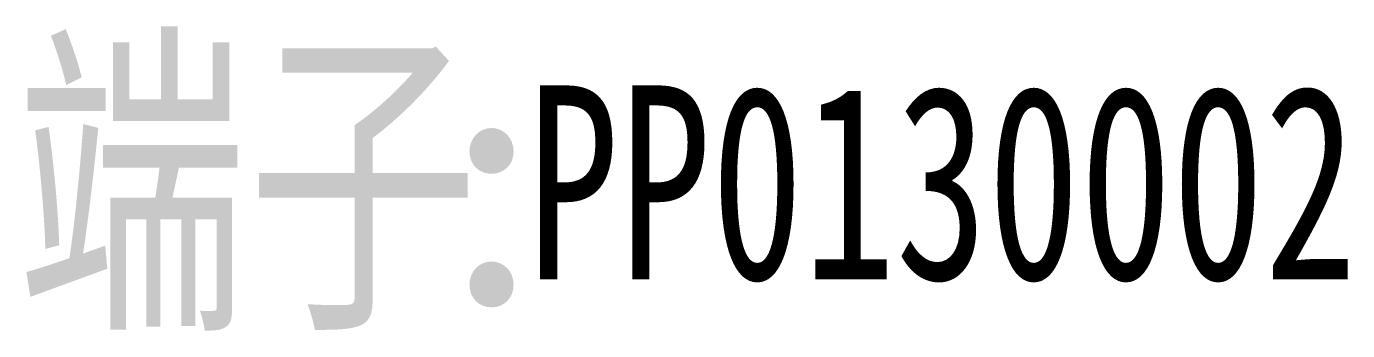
# Model space of a CAD drawing. Header units: millimetres. Extents: x -2653 to 6698, y -4403 to -42.
# Drawn here: x 345.95 to 359.6, y -1021.04 to -1017.9 of the extents above; entities that cross this region are included whole.
import ezdxf
from ezdxf.enums import TextEntityAlignment as Align

# ---------------------------------------------------------------- set-up
doc = ezdxf.new("R2010")
doc.units = ezdxf.units.MM
doc.header["$MEASUREMENT"] = 0
for name, color, linetype in [('文字', 3, 'Continuous'), ('附件-供应商', 43, 'Continuous'), ('附件-名称', 53, 'Continuous'), ('附件-数量', 21, 'Continuous'), ('附件-编码', 52, 'Continuous')]:
    doc.layers.add(name, color=color, linetype=linetype)
doc.layers.add('附件-不打印', color=2, linetype='Continuous', plot=False)
doc.styles.add('CL', font='', dxfattribs={"height": 2})
doc.styles.get('CL').set_extended_font_data('SimSun')

# ---------------------------------------------------------------- blocks, each defined once
blk = doc.blocks.new('附件')
at = {"layer": '文字', "color": 3, "style": 'CL'}
blk.add_text(':', height=2.5, dxfattribs=at).set_placement((-3.788, -0.382), align=Align.MIDDLE_CENTER)
at = {"layer": '附件-不打印', "color": 3, "style": 'CL', "width": 0.7, "flags": 5}
for tag, p in [('范围', (-8.485, -1.318)), ('工位', (-6.896, -1.318)), ('位置', (-5.306, -1.318)), ('供方编码', (-8.485, -1.616))]:
    blk.add_attdef(tag, text='', height=0.2, dxfattribs=at).set_placement(p, align=Align.MIDDLE_CENTER)
at = {"layer": '附件-不打印', "color": 1, "style": 'CL'}
for tag, width, flags, p in [('单位', 0.6, 1, (-3.717, -1.318)), ('选项', 0.7, 13, (-6.896, -1.616)), ('备注', 0.7, 5, (-5.306, -1.616)), ('规格', 0.7, 5, (-3.717, -1.616))]:
    blk.add_attdef(tag, text='', height=0.2, dxfattribs=dict(at, width=width, flags=flags)).set_placement(p, align=Align.MIDDLE_CENTER)
at = {"layer": '附件-供应商', "color": 3, "style": 'CL', "width": 0.7, "flags": 8}
blk.add_attdef('供应商', text='', height=2.5, dxfattribs=at).set_placement((-13.399, -0.419), align=Align.MIDDLE_RIGHT)
at = {"layer": '附件-名称', "color": 3, "style": 'CL', "width": 0.7, "flags": 4}
blk.add_attdef('名称', text='', height=2.5, dxfattribs=at).set_placement((-3.92, -0.382), align=Align.MIDDLE_RIGHT)
at = {"layer": '附件-数量', "color": 2, "style": 'CL', "width": 0.7, "flags": 4}
blk.add_attdef('数量', text='', height=1.2, dxfattribs=at).set_placement((16.072, -0.382), align=Align.MIDDLE_LEFT)
at = {"layer": '附件-数量', "color": 2, "style": 'CL', "width": 0.7, "flags": 2}
blk.add_attdef('*', text='', height=1, dxfattribs=at).set_placement((15.719, -0.382), align=Align.MIDDLE_CENTER)
at = {"layer": '附件-编码', "color": 2, "style": 'CL', "width": 0.7, "flags": 4}
blk.add_attdef('编码', text='', height=2.5, dxfattribs=at).set_placement((-3.651, -0.382), align=Align.MIDDLE_LEFT)

msp = doc.modelspace()

# ---------------------------------------------------------------- block references
ref = msp.add_blockref('附件', (354.541, -1019.126))
ref.add_attrib('名称', '端子', dxfattribs={"layer": '附件-名称', "color": 3, "height": 2.5, "style": 'CL', "width": 0.7, "flags": 8}).set_placement((350.617, -1019.509), align=Align.MIDDLE_RIGHT)
ref.add_attrib('编码', 'PP0130002', dxfattribs={"layer": '附件-编码', "color": 2, "height": 2, "style": 'CL', "width": 0.7}).set_placement((351.117, -1019.509), align=Align.MIDDLE_LEFT)

doc.saveas('drawing.dxf')
